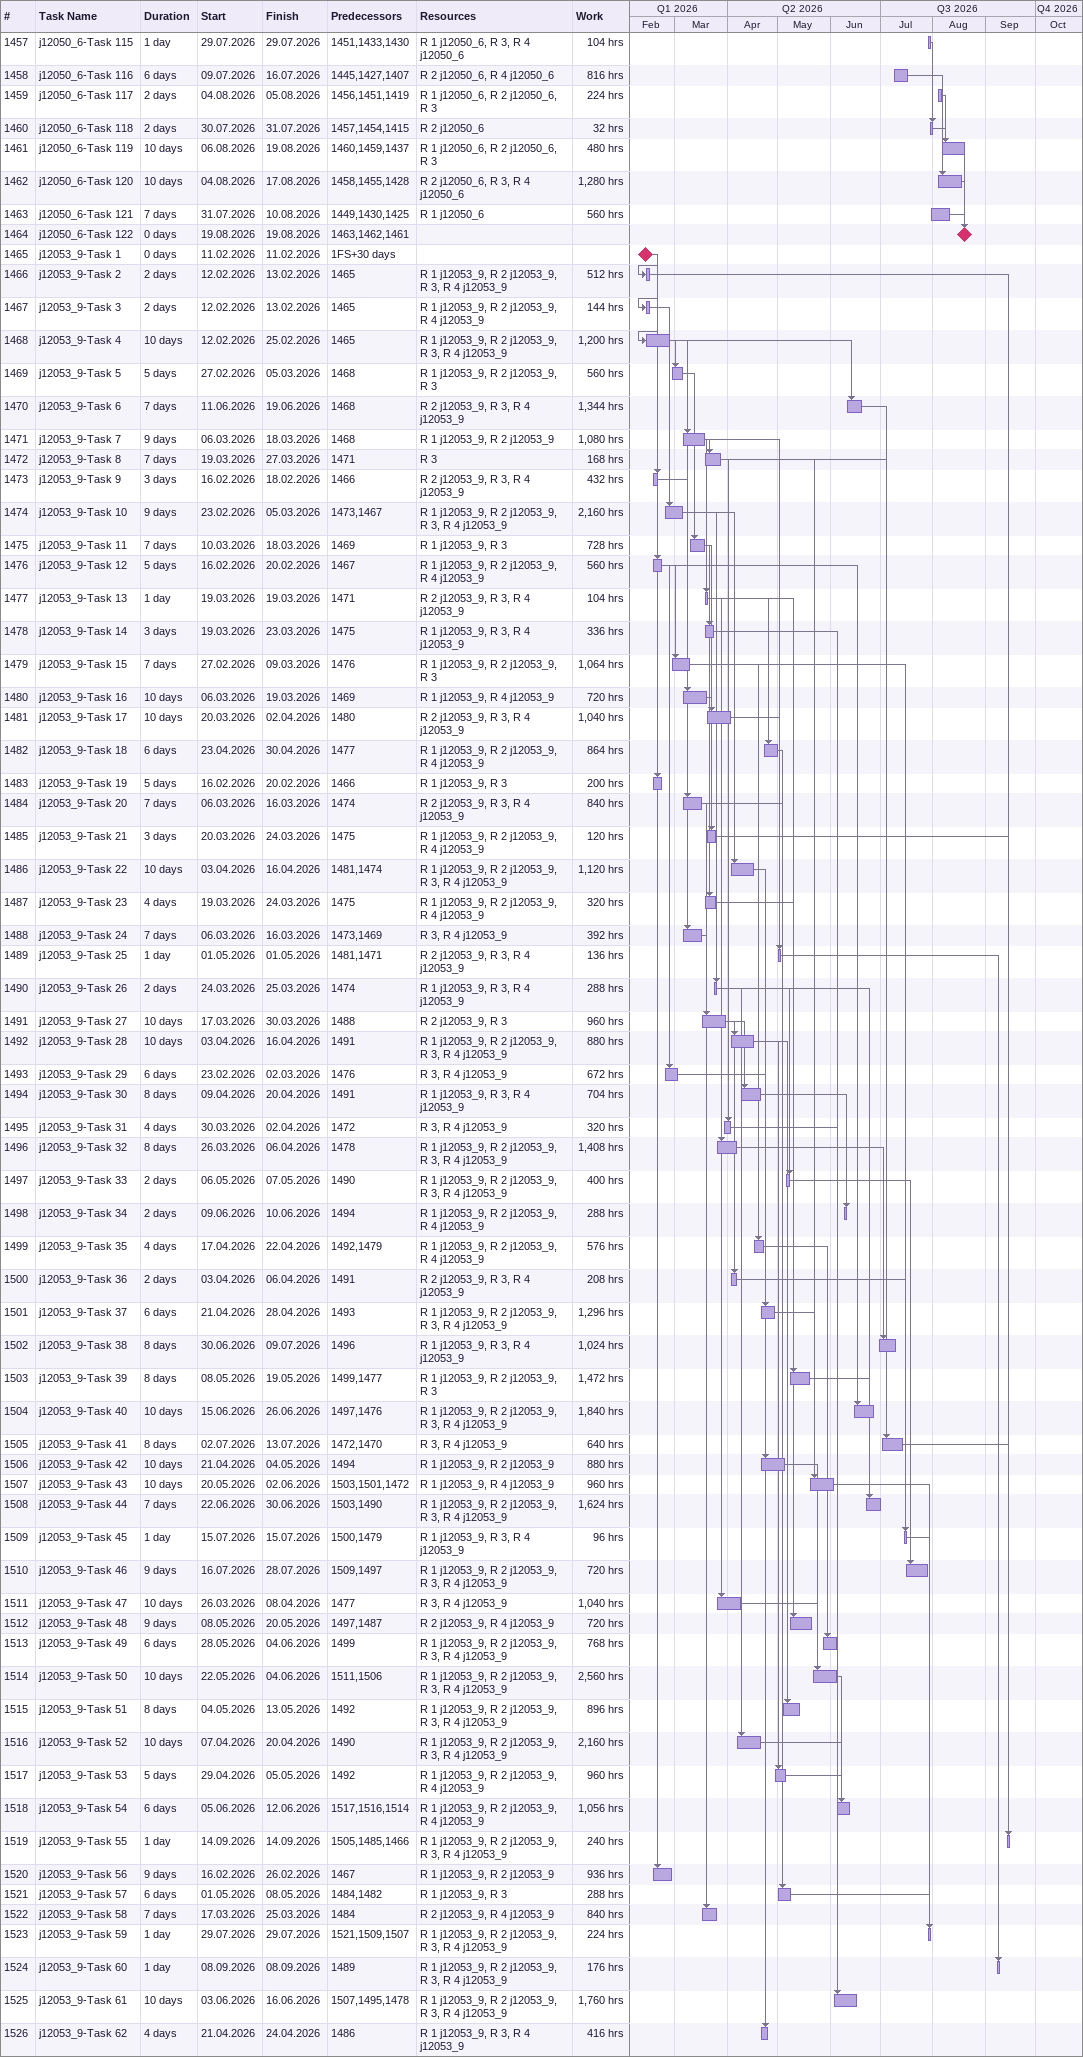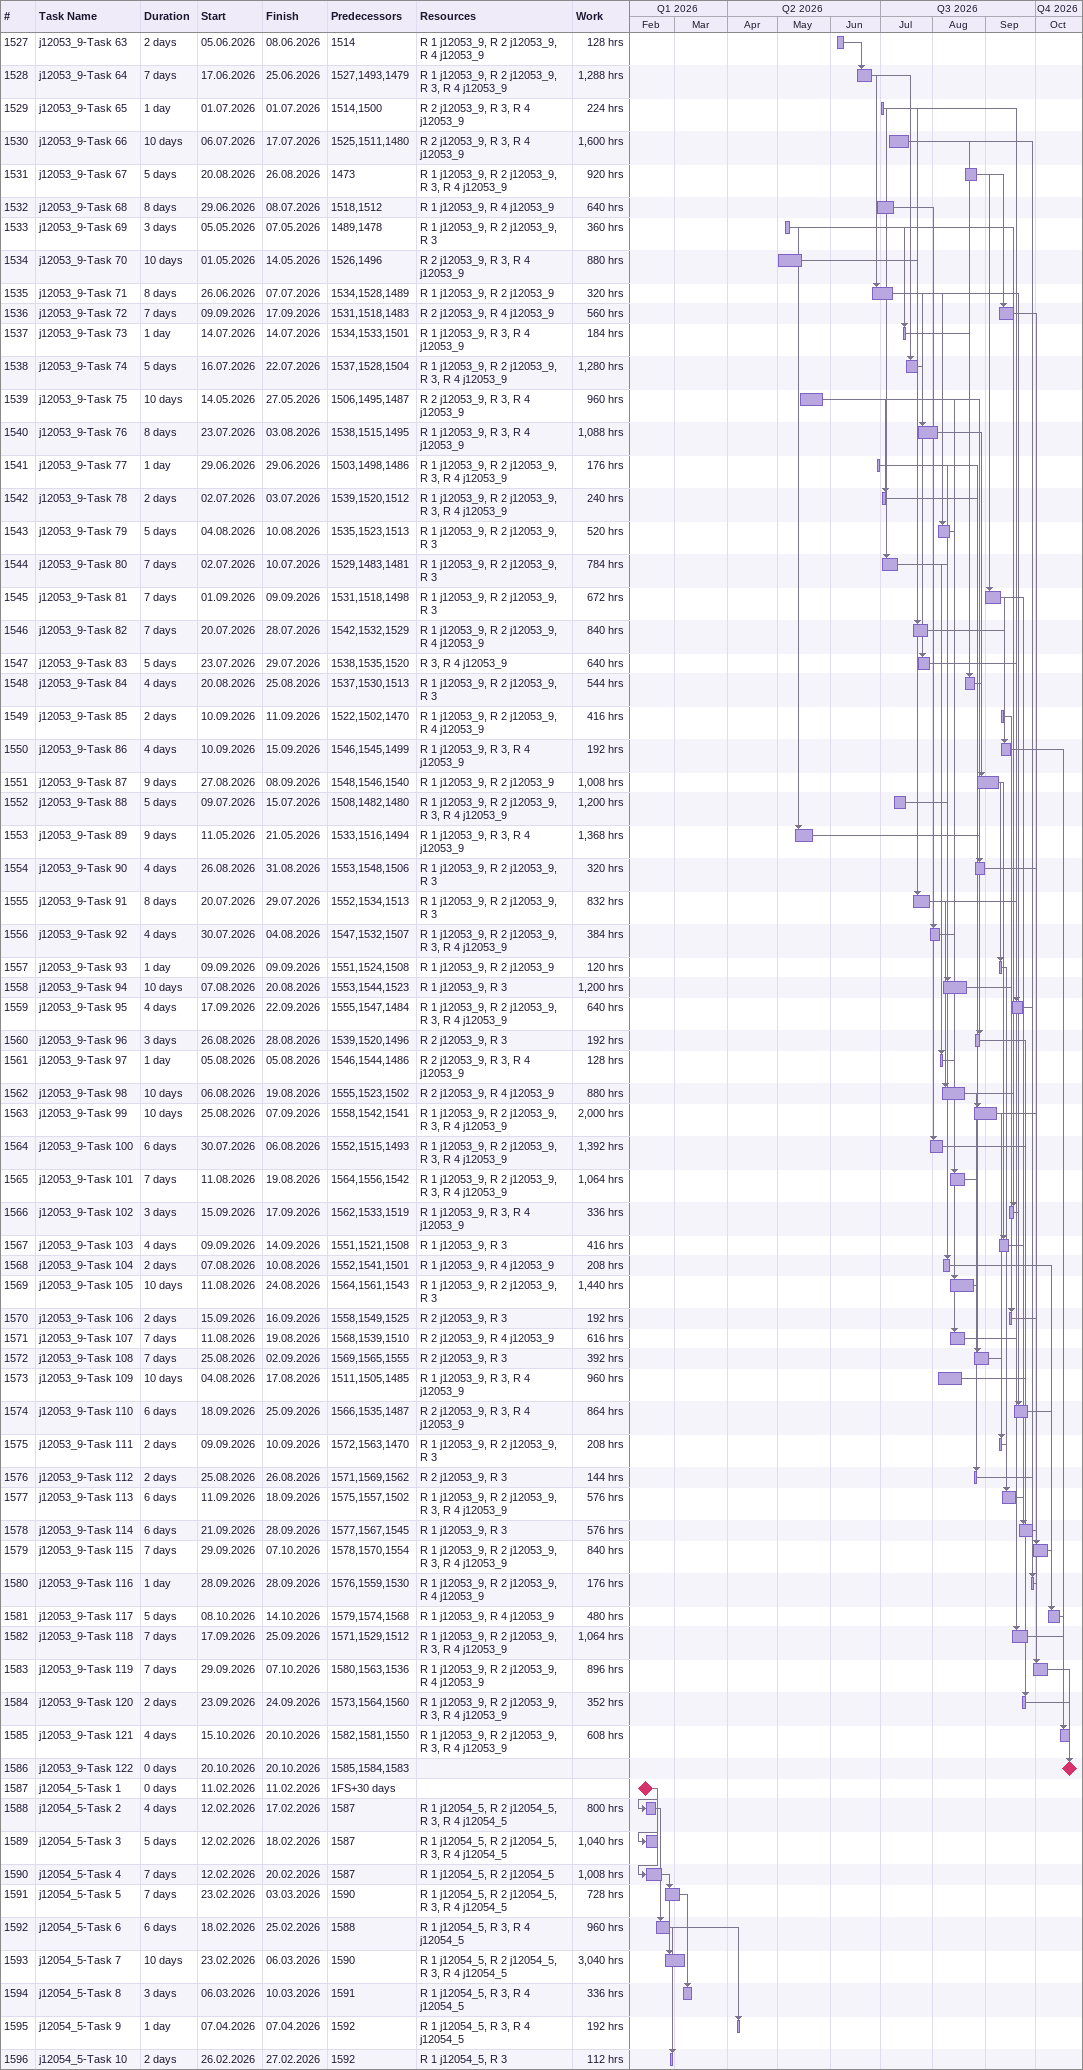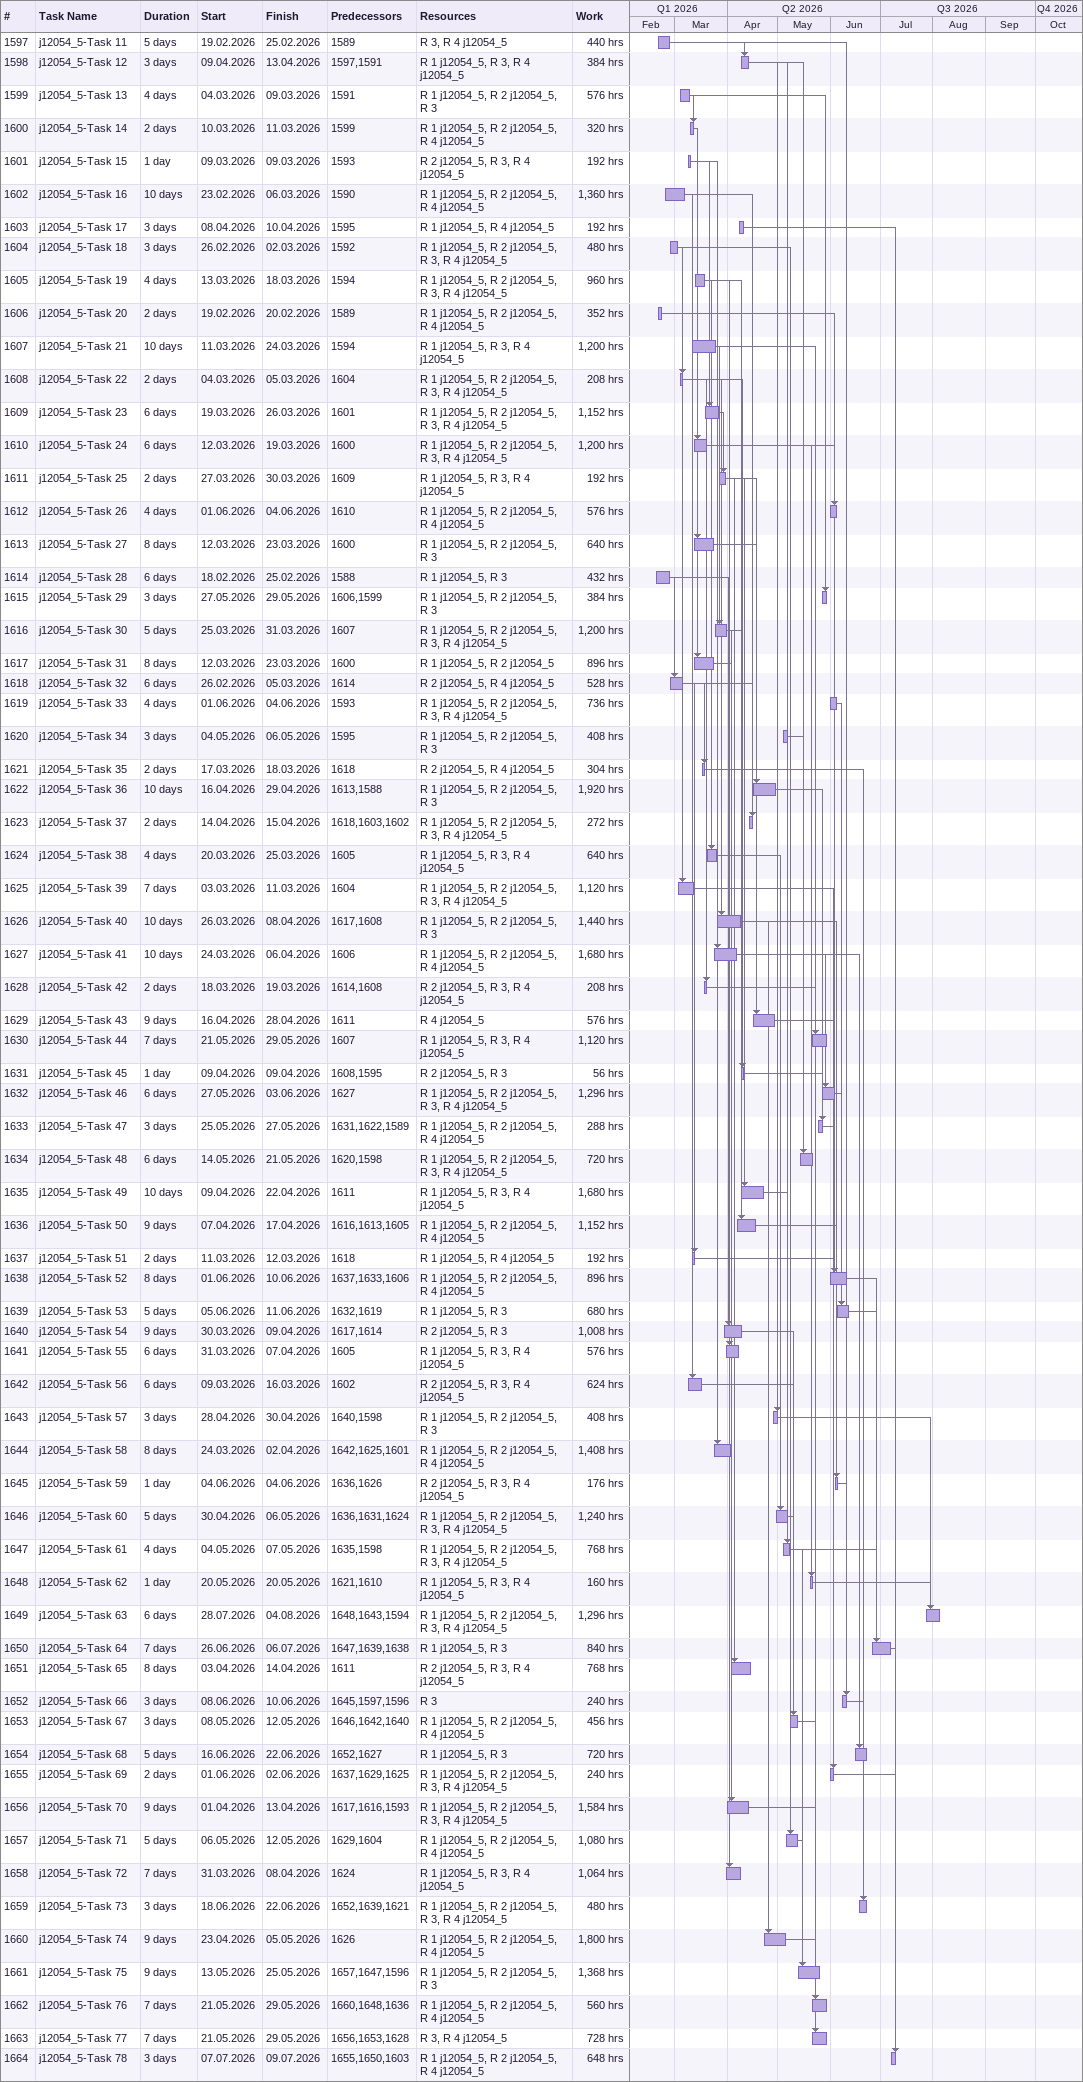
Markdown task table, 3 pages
| ID | Task | Duration | Start | Finish | Predecessors | Resources | Work (h) |
|---|---|---|---|---|---|---|---|
| 1457 | j12050_6-Task 115 | 1d | 2026-07-29 | 2026-07-29 | 1451, 1433, 1430 | R 1 j12050_6, R 3, R 4 j12050_6 | 104 |
| 1458 | j12050_6-Task 116 | 6d | 2026-07-09 | 2026-07-16 | 1445, 1427, 1407 | R 2 j12050_6, R 4 j12050_6 | 816 |
| 1459 | j12050_6-Task 117 | 2d | 2026-08-04 | 2026-08-05 | 1456, 1451, 1419 | R 1 j12050_6, R 2 j12050_6, R 3 | 224 |
| 1460 | j12050_6-Task 118 | 2d | 2026-07-30 | 2026-07-31 | 1457, 1454, 1415 | R 2 j12050_6 | 32 |
| 1461 | j12050_6-Task 119 | 10d | 2026-08-06 | 2026-08-19 | 1460, 1459, 1437 | R 1 j12050_6, R 2 j12050_6, R 3 | 480 |
| 1462 | j12050_6-Task 120 | 10d | 2026-08-04 | 2026-08-17 | 1458, 1455, 1428 | R 2 j12050_6, R 3, R 4 j12050_6 | 1280 |
| 1463 | j12050_6-Task 121 | 7d | 2026-07-31 | 2026-08-10 | 1449, 1430, 1425 | R 1 j12050_6 | 560 |
| 1464 | j12050_6-Task 122 | 0d | 2026-08-19 | 2026-08-19 | 1463, 1462, 1461 |  |  |
| 1465 | j12053_9-Task 1 | 0d | 2026-02-11 | 2026-02-11 | 1FS+30d |  |  |
| 1466 | j12053_9-Task 2 | 2d | 2026-02-12 | 2026-02-13 | 1465 | R 1 j12053_9, R 2 j12053_9, R 3, R 4 j12053_9 | 512 |
| 1467 | j12053_9-Task 3 | 2d | 2026-02-12 | 2026-02-13 | 1465 | R 1 j12053_9, R 2 j12053_9, R 4 j12053_9 | 144 |
| 1468 | j12053_9-Task 4 | 10d | 2026-02-12 | 2026-02-25 | 1465 | R 1 j12053_9, R 2 j12053_9, R 3, R 4 j12053_9 | 1200 |
| 1469 | j12053_9-Task 5 | 5d | 2026-02-27 | 2026-03-05 | 1468 | R 1 j12053_9, R 2 j12053_9, R 3 | 560 |
| 1470 | j12053_9-Task 6 | 7d | 2026-06-11 | 2026-06-19 | 1468 | R 2 j12053_9, R 3, R 4 j12053_9 | 1344 |
| 1471 | j12053_9-Task 7 | 9d | 2026-03-06 | 2026-03-18 | 1468 | R 1 j12053_9, R 2 j12053_9 | 1080 |
| 1472 | j12053_9-Task 8 | 7d | 2026-03-19 | 2026-03-27 | 1471 | R 3 | 168 |
| 1473 | j12053_9-Task 9 | 3d | 2026-02-16 | 2026-02-18 | 1466 | R 2 j12053_9, R 3, R 4 j12053_9 | 432 |
| 1474 | j12053_9-Task 10 | 9d | 2026-02-23 | 2026-03-05 | 1473, 1467 | R 1 j12053_9, R 2 j12053_9, R 3, R 4 j12053_9 | 2160 |
| 1475 | j12053_9-Task 11 | 7d | 2026-03-10 | 2026-03-18 | 1469 | R 1 j12053_9, R 3 | 728 |
| 1476 | j12053_9-Task 12 | 5d | 2026-02-16 | 2026-02-20 | 1467 | R 1 j12053_9, R 2 j12053_9, R 4 j12053_9 | 560 |
| 1477 | j12053_9-Task 13 | 1d | 2026-03-19 | 2026-03-19 | 1471 | R 2 j12053_9, R 3, R 4 j12053_9 | 104 |
| 1478 | j12053_9-Task 14 | 3d | 2026-03-19 | 2026-03-23 | 1475 | R 1 j12053_9, R 3, R 4 j12053_9 | 336 |
| 1479 | j12053_9-Task 15 | 7d | 2026-02-27 | 2026-03-09 | 1476 | R 1 j12053_9, R 2 j12053_9, R 3 | 1064 |
| 1480 | j12053_9-Task 16 | 10d | 2026-03-06 | 2026-03-19 | 1469 | R 1 j12053_9, R 4 j12053_9 | 720 |
| 1481 | j12053_9-Task 17 | 10d | 2026-03-20 | 2026-04-02 | 1480 | R 2 j12053_9, R 3, R 4 j12053_9 | 1040 |
| 1482 | j12053_9-Task 18 | 6d | 2026-04-23 | 2026-04-30 | 1477 | R 1 j12053_9, R 2 j12053_9, R 4 j12053_9 | 864 |
| 1483 | j12053_9-Task 19 | 5d | 2026-02-16 | 2026-02-20 | 1466 | R 1 j12053_9, R 3 | 200 |
| 1484 | j12053_9-Task 20 | 7d | 2026-03-06 | 2026-03-16 | 1474 | R 2 j12053_9, R 3, R 4 j12053_9 | 840 |
| 1485 | j12053_9-Task 21 | 3d | 2026-03-20 | 2026-03-24 | 1475 | R 1 j12053_9, R 2 j12053_9, R 4 j12053_9 | 120 |
| 1486 | j12053_9-Task 22 | 10d | 2026-04-03 | 2026-04-16 | 1481, 1474 | R 1 j12053_9, R 2 j12053_9, R 3, R 4 j12053_9 | 1120 |
| 1487 | j12053_9-Task 23 | 4d | 2026-03-19 | 2026-03-24 | 1475 | R 1 j12053_9, R 2 j12053_9, R 4 j12053_9 | 320 |
| 1488 | j12053_9-Task 24 | 7d | 2026-03-06 | 2026-03-16 | 1473, 1469 | R 3, R 4 j12053_9 | 392 |
| 1489 | j12053_9-Task 25 | 1d | 2026-05-01 | 2026-05-01 | 1481, 1471 | R 2 j12053_9, R 3, R 4 j12053_9 | 136 |
| 1490 | j12053_9-Task 26 | 2d | 2026-03-24 | 2026-03-25 | 1474 | R 1 j12053_9, R 3, R 4 j12053_9 | 288 |
| 1491 | j12053_9-Task 27 | 10d | 2026-03-17 | 2026-03-30 | 1488 | R 2 j12053_9, R 3 | 960 |
| 1492 | j12053_9-Task 28 | 10d | 2026-04-03 | 2026-04-16 | 1491 | R 1 j12053_9, R 2 j12053_9, R 3, R 4 j12053_9 | 880 |
| 1493 | j12053_9-Task 29 | 6d | 2026-02-23 | 2026-03-02 | 1476 | R 3, R 4 j12053_9 | 672 |
| 1494 | j12053_9-Task 30 | 8d | 2026-04-09 | 2026-04-20 | 1491 | R 1 j12053_9, R 3, R 4 j12053_9 | 704 |
| 1495 | j12053_9-Task 31 | 4d | 2026-03-30 | 2026-04-02 | 1472 | R 3, R 4 j12053_9 | 320 |
| 1496 | j12053_9-Task 32 | 8d | 2026-03-26 | 2026-04-06 | 1478 | R 1 j12053_9, R 2 j12053_9, R 3, R 4 j12053_9 | 1408 |
| 1497 | j12053_9-Task 33 | 2d | 2026-05-06 | 2026-05-07 | 1490 | R 1 j12053_9, R 2 j12053_9, R 3, R 4 j12053_9 | 400 |
| 1498 | j12053_9-Task 34 | 2d | 2026-06-09 | 2026-06-10 | 1494 | R 1 j12053_9, R 2 j12053_9, R 4 j12053_9 | 288 |
| 1499 | j12053_9-Task 35 | 4d | 2026-04-17 | 2026-04-22 | 1492, 1479 | R 1 j12053_9, R 2 j12053_9, R 4 j12053_9 | 576 |
| 1500 | j12053_9-Task 36 | 2d | 2026-04-03 | 2026-04-06 | 1491 | R 2 j12053_9, R 3, R 4 j12053_9 | 208 |
| 1501 | j12053_9-Task 37 | 6d | 2026-04-21 | 2026-04-28 | 1493 | R 1 j12053_9, R 2 j12053_9, R 3, R 4 j12053_9 | 1296 |
| 1502 | j12053_9-Task 38 | 8d | 2026-06-30 | 2026-07-09 | 1496 | R 1 j12053_9, R 3, R 4 j12053_9 | 1024 |
| 1503 | j12053_9-Task 39 | 8d | 2026-05-08 | 2026-05-19 | 1499, 1477 | R 1 j12053_9, R 2 j12053_9, R 3 | 1472 |
| 1504 | j12053_9-Task 40 | 10d | 2026-06-15 | 2026-06-26 | 1497, 1476 | R 1 j12053_9, R 2 j12053_9, R 3, R 4 j12053_9 | 1840 |
| 1505 | j12053_9-Task 41 | 8d | 2026-07-02 | 2026-07-13 | 1472, 1470 | R 3, R 4 j12053_9 | 640 |
| 1506 | j12053_9-Task 42 | 10d | 2026-04-21 | 2026-05-04 | 1494 | R 1 j12053_9, R 2 j12053_9 | 880 |
| 1507 | j12053_9-Task 43 | 10d | 2026-05-20 | 2026-06-02 | 1503, 1501, 1472 | R 1 j12053_9, R 4 j12053_9 | 960 |
| 1508 | j12053_9-Task 44 | 7d | 2026-06-22 | 2026-06-30 | 1503, 1490 | R 1 j12053_9, R 2 j12053_9, R 3, R 4 j12053_9 | 1624 |
| 1509 | j12053_9-Task 45 | 1d | 2026-07-15 | 2026-07-15 | 1500, 1479 | R 1 j12053_9, R 3, R 4 j12053_9 | 96 |
| 1510 | j12053_9-Task 46 | 9d | 2026-07-16 | 2026-07-28 | 1509, 1497 | R 1 j12053_9, R 2 j12053_9, R 3, R 4 j12053_9 | 720 |
| 1511 | j12053_9-Task 47 | 10d | 2026-03-26 | 2026-04-08 | 1477 | R 3, R 4 j12053_9 | 1040 |
| 1512 | j12053_9-Task 48 | 9d | 2026-05-08 | 2026-05-20 | 1497, 1487 | R 2 j12053_9, R 4 j12053_9 | 720 |
| 1513 | j12053_9-Task 49 | 6d | 2026-05-28 | 2026-06-04 | 1499 | R 1 j12053_9, R 2 j12053_9, R 3, R 4 j12053_9 | 768 |
| 1514 | j12053_9-Task 50 | 10d | 2026-05-22 | 2026-06-04 | 1511, 1506 | R 1 j12053_9, R 2 j12053_9, R 3, R 4 j12053_9 | 2560 |
| 1515 | j12053_9-Task 51 | 8d | 2026-05-04 | 2026-05-13 | 1492 | R 1 j12053_9, R 2 j12053_9, R 3, R 4 j12053_9 | 896 |
| 1516 | j12053_9-Task 52 | 10d | 2026-04-07 | 2026-04-20 | 1490 | R 1 j12053_9, R 2 j12053_9, R 3, R 4 j12053_9 | 2160 |
| 1517 | j12053_9-Task 53 | 5d | 2026-04-29 | 2026-05-05 | 1492 | R 1 j12053_9, R 2 j12053_9, R 4 j12053_9 | 960 |
| 1518 | j12053_9-Task 54 | 6d | 2026-06-05 | 2026-06-12 | 1517, 1516, 1514 | R 1 j12053_9, R 2 j12053_9, R 4 j12053_9 | 1056 |
| 1519 | j12053_9-Task 55 | 1d | 2026-09-14 | 2026-09-14 | 1505, 1485, 1466 | R 1 j12053_9, R 2 j12053_9, R 3, R 4 j12053_9 | 240 |
| 1520 | j12053_9-Task 56 | 9d | 2026-02-16 | 2026-02-26 | 1467 | R 1 j12053_9, R 2 j12053_9 | 936 |
| 1521 | j12053_9-Task 57 | 6d | 2026-05-01 | 2026-05-08 | 1484, 1482 | R 1 j12053_9, R 3 | 288 |
| 1522 | j12053_9-Task 58 | 7d | 2026-03-17 | 2026-03-25 | 1484 | R 2 j12053_9, R 4 j12053_9 | 840 |
| 1523 | j12053_9-Task 59 | 1d | 2026-07-29 | 2026-07-29 | 1521, 1509, 1507 | R 1 j12053_9, R 2 j12053_9, R 3, R 4 j12053_9 | 224 |
| 1524 | j12053_9-Task 60 | 1d | 2026-09-08 | 2026-09-08 | 1489 | R 1 j12053_9, R 2 j12053_9, R 3, R 4 j12053_9 | 176 |
| 1525 | j12053_9-Task 61 | 10d | 2026-06-03 | 2026-06-16 | 1507, 1495, 1478 | R 1 j12053_9, R 2 j12053_9, R 3, R 4 j12053_9 | 1760 |
| 1526 | j12053_9-Task 62 | 4d | 2026-04-21 | 2026-04-24 | 1486 | R 1 j12053_9, R 3, R 4 j12053_9 | 416 |
| 1527 | j12053_9-Task 63 | 2d | 2026-06-05 | 2026-06-08 | 1514 | R 1 j12053_9, R 2 j12053_9, R 4 j12053_9 | 128 |
| 1528 | j12053_9-Task 64 | 7d | 2026-06-17 | 2026-06-25 | 1527, 1493, 1479 | R 1 j12053_9, R 2 j12053_9, R 3, R 4 j12053_9 | 1288 |
| 1529 | j12053_9-Task 65 | 1d | 2026-07-01 | 2026-07-01 | 1514, 1500 | R 2 j12053_9, R 3, R 4 j12053_9 | 224 |
| 1530 | j12053_9-Task 66 | 10d | 2026-07-06 | 2026-07-17 | 1525, 1511, 1480 | R 2 j12053_9, R 3, R 4 j12053_9 | 1600 |
| 1531 | j12053_9-Task 67 | 5d | 2026-08-20 | 2026-08-26 | 1473 | R 1 j12053_9, R 2 j12053_9, R 3, R 4 j12053_9 | 920 |
| 1532 | j12053_9-Task 68 | 8d | 2026-06-29 | 2026-07-08 | 1518, 1512 | R 1 j12053_9, R 4 j12053_9 | 640 |
| 1533 | j12053_9-Task 69 | 3d | 2026-05-05 | 2026-05-07 | 1489, 1478 | R 1 j12053_9, R 2 j12053_9, R 3 | 360 |
| 1534 | j12053_9-Task 70 | 10d | 2026-05-01 | 2026-05-14 | 1526, 1496 | R 2 j12053_9, R 3, R 4 j12053_9 | 880 |
| 1535 | j12053_9-Task 71 | 8d | 2026-06-26 | 2026-07-07 | 1534, 1528, 1489 | R 1 j12053_9, R 2 j12053_9 | 320 |
| 1536 | j12053_9-Task 72 | 7d | 2026-09-09 | 2026-09-17 | 1531, 1518, 1483 | R 2 j12053_9, R 4 j12053_9 | 560 |
| 1537 | j12053_9-Task 73 | 1d | 2026-07-14 | 2026-07-14 | 1534, 1533, 1501 | R 1 j12053_9, R 3, R 4 j12053_9 | 184 |
| 1538 | j12053_9-Task 74 | 5d | 2026-07-16 | 2026-07-22 | 1537, 1528, 1504 | R 1 j12053_9, R 2 j12053_9, R 3, R 4 j12053_9 | 1280 |
| 1539 | j12053_9-Task 75 | 10d | 2026-05-14 | 2026-05-27 | 1506, 1495, 1487 | R 2 j12053_9, R 3, R 4 j12053_9 | 960 |
| 1540 | j12053_9-Task 76 | 8d | 2026-07-23 | 2026-08-03 | 1538, 1515, 1495 | R 1 j12053_9, R 3, R 4 j12053_9 | 1088 |
| 1541 | j12053_9-Task 77 | 1d | 2026-06-29 | 2026-06-29 | 1503, 1498, 1486 | R 1 j12053_9, R 2 j12053_9, R 3, R 4 j12053_9 | 176 |
| 1542 | j12053_9-Task 78 | 2d | 2026-07-02 | 2026-07-03 | 1539, 1520, 1512 | R 1 j12053_9, R 2 j12053_9, R 3, R 4 j12053_9 | 240 |
| 1543 | j12053_9-Task 79 | 5d | 2026-08-04 | 2026-08-10 | 1535, 1523, 1513 | R 1 j12053_9, R 2 j12053_9, R 3 | 520 |
| 1544 | j12053_9-Task 80 | 7d | 2026-07-02 | 2026-07-10 | 1529, 1483, 1481 | R 1 j12053_9, R 2 j12053_9, R 3 | 784 |
| 1545 | j12053_9-Task 81 | 7d | 2026-09-01 | 2026-09-09 | 1531, 1518, 1498 | R 1 j12053_9, R 2 j12053_9, R 3 | 672 |
| 1546 | j12053_9-Task 82 | 7d | 2026-07-20 | 2026-07-28 | 1542, 1532, 1529 | R 1 j12053_9, R 2 j12053_9, R 4 j12053_9 | 840 |
| 1547 | j12053_9-Task 83 | 5d | 2026-07-23 | 2026-07-29 | 1538, 1535, 1520 | R 3, R 4 j12053_9 | 640 |
| 1548 | j12053_9-Task 84 | 4d | 2026-08-20 | 2026-08-25 | 1537, 1530, 1513 | R 1 j12053_9, R 2 j12053_9, R 3 | 544 |
| 1549 | j12053_9-Task 85 | 2d | 2026-09-10 | 2026-09-11 | 1522, 1502, 1470 | R 1 j12053_9, R 2 j12053_9, R 4 j12053_9 | 416 |
| 1550 | j12053_9-Task 86 | 4d | 2026-09-10 | 2026-09-15 | 1546, 1545, 1499 | R 1 j12053_9, R 3, R 4 j12053_9 | 192 |
| 1551 | j12053_9-Task 87 | 9d | 2026-08-27 | 2026-09-08 | 1548, 1546, 1540 | R 1 j12053_9, R 2 j12053_9 | 1008 |
| 1552 | j12053_9-Task 88 | 5d | 2026-07-09 | 2026-07-15 | 1508, 1482, 1480 | R 1 j12053_9, R 2 j12053_9, R 3, R 4 j12053_9 | 1200 |
| 1553 | j12053_9-Task 89 | 9d | 2026-05-11 | 2026-05-21 | 1533, 1516, 1494 | R 1 j12053_9, R 3, R 4 j12053_9 | 1368 |
| 1554 | j12053_9-Task 90 | 4d | 2026-08-26 | 2026-08-31 | 1553, 1548, 1506 | R 1 j12053_9, R 2 j12053_9, R 3 | 320 |
| 1555 | j12053_9-Task 91 | 8d | 2026-07-20 | 2026-07-29 | 1552, 1534, 1513 | R 1 j12053_9, R 2 j12053_9, R 3 | 832 |
| 1556 | j12053_9-Task 92 | 4d | 2026-07-30 | 2026-08-04 | 1547, 1532, 1507 | R 1 j12053_9, R 2 j12053_9, R 3, R 4 j12053_9 | 384 |
| 1557 | j12053_9-Task 93 | 1d | 2026-09-09 | 2026-09-09 | 1551, 1524, 1508 | R 1 j12053_9, R 2 j12053_9 | 120 |
| 1558 | j12053_9-Task 94 | 10d | 2026-08-07 | 2026-08-20 | 1553, 1544, 1523 | R 1 j12053_9, R 3 | 1200 |
| 1559 | j12053_9-Task 95 | 4d | 2026-09-17 | 2026-09-22 | 1555, 1547, 1484 | R 1 j12053_9, R 2 j12053_9, R 3, R 4 j12053_9 | 640 |
| 1560 | j12053_9-Task 96 | 3d | 2026-08-26 | 2026-08-28 | 1539, 1520, 1496 | R 2 j12053_9, R 3 | 192 |
| 1561 | j12053_9-Task 97 | 1d | 2026-08-05 | 2026-08-05 | 1546, 1544, 1486 | R 2 j12053_9, R 3, R 4 j12053_9 | 128 |
| 1562 | j12053_9-Task 98 | 10d | 2026-08-06 | 2026-08-19 | 1555, 1523, 1502 | R 2 j12053_9, R 4 j12053_9 | 880 |
| 1563 | j12053_9-Task 99 | 10d | 2026-08-25 | 2026-09-07 | 1558, 1542, 1541 | R 1 j12053_9, R 2 j12053_9, R 3, R 4 j12053_9 | 2000 |
| 1564 | j12053_9-Task 100 | 6d | 2026-07-30 | 2026-08-06 | 1552, 1515, 1493 | R 1 j12053_9, R 2 j12053_9, R 3, R 4 j12053_9 | 1392 |
| 1565 | j12053_9-Task 101 | 7d | 2026-08-11 | 2026-08-19 | 1564, 1556, 1542 | R 1 j12053_9, R 2 j12053_9, R 3, R 4 j12053_9 | 1064 |
| 1566 | j12053_9-Task 102 | 3d | 2026-09-15 | 2026-09-17 | 1562, 1533, 1519 | R 1 j12053_9, R 3, R 4 j12053_9 | 336 |
| 1567 | j12053_9-Task 103 | 4d | 2026-09-09 | 2026-09-14 | 1551, 1521, 1508 | R 1 j12053_9, R 3 | 416 |
| 1568 | j12053_9-Task 104 | 2d | 2026-08-07 | 2026-08-10 | 1552, 1541, 1501 | R 1 j12053_9, R 4 j12053_9 | 208 |
| 1569 | j12053_9-Task 105 | 10d | 2026-08-11 | 2026-08-24 | 1564, 1561, 1543 | R 1 j12053_9, R 2 j12053_9, R 3 | 1440 |
| 1570 | j12053_9-Task 106 | 2d | 2026-09-15 | 2026-09-16 | 1558, 1549, 1525 | R 2 j12053_9, R 3 | 192 |
| 1571 | j12053_9-Task 107 | 7d | 2026-08-11 | 2026-08-19 | 1568, 1539, 1510 | R 2 j12053_9, R 4 j12053_9 | 616 |
| 1572 | j12053_9-Task 108 | 7d | 2026-08-25 | 2026-09-02 | 1569, 1565, 1555 | R 2 j12053_9, R 3 | 392 |
| 1573 | j12053_9-Task 109 | 10d | 2026-08-04 | 2026-08-17 | 1511, 1505, 1485 | R 1 j12053_9, R 3, R 4 j12053_9 | 960 |
| 1574 | j12053_9-Task 110 | 6d | 2026-09-18 | 2026-09-25 | 1566, 1535, 1487 | R 2 j12053_9, R 3, R 4 j12053_9 | 864 |
| 1575 | j12053_9-Task 111 | 2d | 2026-09-09 | 2026-09-10 | 1572, 1563, 1470 | R 1 j12053_9, R 2 j12053_9, R 3 | 208 |
| 1576 | j12053_9-Task 112 | 2d | 2026-08-25 | 2026-08-26 | 1571, 1569, 1562 | R 2 j12053_9, R 3 | 144 |
| 1577 | j12053_9-Task 113 | 6d | 2026-09-11 | 2026-09-18 | 1575, 1557, 1502 | R 1 j12053_9, R 2 j12053_9, R 3, R 4 j12053_9 | 576 |
| 1578 | j12053_9-Task 114 | 6d | 2026-09-21 | 2026-09-28 | 1577, 1567, 1545 | R 1 j12053_9, R 3 | 576 |
| 1579 | j12053_9-Task 115 | 7d | 2026-09-29 | 2026-10-07 | 1578, 1570, 1554 | R 1 j12053_9, R 2 j12053_9, R 3, R 4 j12053_9 | 840 |
| 1580 | j12053_9-Task 116 | 1d | 2026-09-28 | 2026-09-28 | 1576, 1559, 1530 | R 1 j12053_9, R 2 j12053_9, R 4 j12053_9 | 176 |
| 1581 | j12053_9-Task 117 | 5d | 2026-10-08 | 2026-10-14 | 1579, 1574, 1568 | R 1 j12053_9, R 4 j12053_9 | 480 |
| 1582 | j12053_9-Task 118 | 7d | 2026-09-17 | 2026-09-25 | 1571, 1529, 1512 | R 1 j12053_9, R 2 j12053_9, R 3, R 4 j12053_9 | 1064 |
| 1583 | j12053_9-Task 119 | 7d | 2026-09-29 | 2026-10-07 | 1580, 1563, 1536 | R 1 j12053_9, R 2 j12053_9, R 4 j12053_9 | 896 |
| 1584 | j12053_9-Task 120 | 2d | 2026-09-23 | 2026-09-24 | 1573, 1564, 1560 | R 1 j12053_9, R 2 j12053_9, R 3, R 4 j12053_9 | 352 |
| 1585 | j12053_9-Task 121 | 4d | 2026-10-15 | 2026-10-20 | 1582, 1581, 1550 | R 1 j12053_9, R 2 j12053_9, R 3, R 4 j12053_9 | 608 |
| 1586 | j12053_9-Task 122 | 0d | 2026-10-20 | 2026-10-20 | 1585, 1584, 1583 |  |  |
| 1587 | j12054_5-Task 1 | 0d | 2026-02-11 | 2026-02-11 | 1FS+30d |  |  |
| 1588 | j12054_5-Task 2 | 4d | 2026-02-12 | 2026-02-17 | 1587 | R 1 j12054_5, R 2 j12054_5, R 3, R 4 j12054_5 | 800 |
| 1589 | j12054_5-Task 3 | 5d | 2026-02-12 | 2026-02-18 | 1587 | R 1 j12054_5, R 2 j12054_5, R 3, R 4 j12054_5 | 1040 |
| 1590 | j12054_5-Task 4 | 7d | 2026-02-12 | 2026-02-20 | 1587 | R 1 j12054_5, R 2 j12054_5 | 1008 |
| 1591 | j12054_5-Task 5 | 7d | 2026-02-23 | 2026-03-03 | 1590 | R 1 j12054_5, R 2 j12054_5, R 3, R 4 j12054_5 | 728 |
| 1592 | j12054_5-Task 6 | 6d | 2026-02-18 | 2026-02-25 | 1588 | R 1 j12054_5, R 3, R 4 j12054_5 | 960 |
| 1593 | j12054_5-Task 7 | 10d | 2026-02-23 | 2026-03-06 | 1590 | R 1 j12054_5, R 2 j12054_5, R 3, R 4 j12054_5 | 3040 |
| 1594 | j12054_5-Task 8 | 3d | 2026-03-06 | 2026-03-10 | 1591 | R 1 j12054_5, R 3, R 4 j12054_5 | 336 |
| 1595 | j12054_5-Task 9 | 1d | 2026-04-07 | 2026-04-07 | 1592 | R 1 j12054_5, R 3, R 4 j12054_5 | 192 |
| 1596 | j12054_5-Task 10 | 2d | 2026-02-26 | 2026-02-27 | 1592 | R 1 j12054_5, R 3 | 112 |
| 1597 | j12054_5-Task 11 | 5d | 2026-02-19 | 2026-02-25 | 1589 | R 3, R 4 j12054_5 | 440 |
| 1598 | j12054_5-Task 12 | 3d | 2026-04-09 | 2026-04-13 | 1597, 1591 | R 1 j12054_5, R 3, R 4 j12054_5 | 384 |
| 1599 | j12054_5-Task 13 | 4d | 2026-03-04 | 2026-03-09 | 1591 | R 1 j12054_5, R 2 j12054_5, R 3 | 576 |
| 1600 | j12054_5-Task 14 | 2d | 2026-03-10 | 2026-03-11 | 1599 | R 1 j12054_5, R 2 j12054_5, R 4 j12054_5 | 320 |
| 1601 | j12054_5-Task 15 | 1d | 2026-03-09 | 2026-03-09 | 1593 | R 2 j12054_5, R 3, R 4 j12054_5 | 192 |
| 1602 | j12054_5-Task 16 | 10d | 2026-02-23 | 2026-03-06 | 1590 | R 1 j12054_5, R 2 j12054_5, R 4 j12054_5 | 1360 |
| 1603 | j12054_5-Task 17 | 3d | 2026-04-08 | 2026-04-10 | 1595 | R 1 j12054_5, R 4 j12054_5 | 192 |
| 1604 | j12054_5-Task 18 | 3d | 2026-02-26 | 2026-03-02 | 1592 | R 1 j12054_5, R 2 j12054_5, R 3, R 4 j12054_5 | 480 |
| 1605 | j12054_5-Task 19 | 4d | 2026-03-13 | 2026-03-18 | 1594 | R 1 j12054_5, R 2 j12054_5, R 3, R 4 j12054_5 | 960 |
| 1606 | j12054_5-Task 20 | 2d | 2026-02-19 | 2026-02-20 | 1589 | R 1 j12054_5, R 2 j12054_5, R 4 j12054_5 | 352 |
| 1607 | j12054_5-Task 21 | 10d | 2026-03-11 | 2026-03-24 | 1594 | R 1 j12054_5, R 3, R 4 j12054_5 | 1200 |
| 1608 | j12054_5-Task 22 | 2d | 2026-03-04 | 2026-03-05 | 1604 | R 1 j12054_5, R 2 j12054_5, R 3, R 4 j12054_5 | 208 |
| 1609 | j12054_5-Task 23 | 6d | 2026-03-19 | 2026-03-26 | 1601 | R 1 j12054_5, R 2 j12054_5, R 3, R 4 j12054_5 | 1152 |
| 1610 | j12054_5-Task 24 | 6d | 2026-03-12 | 2026-03-19 | 1600 | R 1 j12054_5, R 2 j12054_5, R 3, R 4 j12054_5 | 1200 |
| 1611 | j12054_5-Task 25 | 2d | 2026-03-27 | 2026-03-30 | 1609 | R 1 j12054_5, R 3, R 4 j12054_5 | 192 |
| 1612 | j12054_5-Task 26 | 4d | 2026-06-01 | 2026-06-04 | 1610 | R 1 j12054_5, R 2 j12054_5, R 4 j12054_5 | 576 |
| 1613 | j12054_5-Task 27 | 8d | 2026-03-12 | 2026-03-23 | 1600 | R 1 j12054_5, R 2 j12054_5, R 3 | 640 |
| 1614 | j12054_5-Task 28 | 6d | 2026-02-18 | 2026-02-25 | 1588 | R 1 j12054_5, R 3 | 432 |
| 1615 | j12054_5-Task 29 | 3d | 2026-05-27 | 2026-05-29 | 1606, 1599 | R 1 j12054_5, R 2 j12054_5, R 3 | 384 |
| 1616 | j12054_5-Task 30 | 5d | 2026-03-25 | 2026-03-31 | 1607 | R 1 j12054_5, R 2 j12054_5, R 3, R 4 j12054_5 | 1200 |
| 1617 | j12054_5-Task 31 | 8d | 2026-03-12 | 2026-03-23 | 1600 | R 1 j12054_5, R 2 j12054_5 | 896 |
| 1618 | j12054_5-Task 32 | 6d | 2026-02-26 | 2026-03-05 | 1614 | R 2 j12054_5, R 4 j12054_5 | 528 |
| 1619 | j12054_5-Task 33 | 4d | 2026-06-01 | 2026-06-04 | 1593 | R 1 j12054_5, R 2 j12054_5, R 3, R 4 j12054_5 | 736 |
| 1620 | j12054_5-Task 34 | 3d | 2026-05-04 | 2026-05-06 | 1595 | R 1 j12054_5, R 2 j12054_5, R 3 | 408 |
| 1621 | j12054_5-Task 35 | 2d | 2026-03-17 | 2026-03-18 | 1618 | R 2 j12054_5, R 4 j12054_5 | 304 |
| 1622 | j12054_5-Task 36 | 10d | 2026-04-16 | 2026-04-29 | 1613, 1588 | R 1 j12054_5, R 2 j12054_5, R 3 | 1920 |
| 1623 | j12054_5-Task 37 | 2d | 2026-04-14 | 2026-04-15 | 1618, 1603, 1602 | R 1 j12054_5, R 2 j12054_5, R 3, R 4 j12054_5 | 272 |
| 1624 | j12054_5-Task 38 | 4d | 2026-03-20 | 2026-03-25 | 1605 | R 1 j12054_5, R 3, R 4 j12054_5 | 640 |
| 1625 | j12054_5-Task 39 | 7d | 2026-03-03 | 2026-03-11 | 1604 | R 1 j12054_5, R 2 j12054_5, R 3, R 4 j12054_5 | 1120 |
| 1626 | j12054_5-Task 40 | 10d | 2026-03-26 | 2026-04-08 | 1617, 1608 | R 1 j12054_5, R 2 j12054_5, R 3 | 1440 |
| 1627 | j12054_5-Task 41 | 10d | 2026-03-24 | 2026-04-06 | 1606 | R 1 j12054_5, R 2 j12054_5, R 4 j12054_5 | 1680 |
| 1628 | j12054_5-Task 42 | 2d | 2026-03-18 | 2026-03-19 | 1614, 1608 | R 2 j12054_5, R 3, R 4 j12054_5 | 208 |
| 1629 | j12054_5-Task 43 | 9d | 2026-04-16 | 2026-04-28 | 1611 | R 4 j12054_5 | 576 |
| 1630 | j12054_5-Task 44 | 7d | 2026-05-21 | 2026-05-29 | 1607 | R 1 j12054_5, R 3, R 4 j12054_5 | 1120 |
| 1631 | j12054_5-Task 45 | 1d | 2026-04-09 | 2026-04-09 | 1608, 1595 | R 2 j12054_5, R 3 | 56 |
| 1632 | j12054_5-Task 46 | 6d | 2026-05-27 | 2026-06-03 | 1627 | R 1 j12054_5, R 2 j12054_5, R 3, R 4 j12054_5 | 1296 |
| 1633 | j12054_5-Task 47 | 3d | 2026-05-25 | 2026-05-27 | 1631, 1622, 1589 | R 1 j12054_5, R 2 j12054_5, R 4 j12054_5 | 288 |
| 1634 | j12054_5-Task 48 | 6d | 2026-05-14 | 2026-05-21 | 1620, 1598 | R 1 j12054_5, R 2 j12054_5, R 3, R 4 j12054_5 | 720 |
| 1635 | j12054_5-Task 49 | 10d | 2026-04-09 | 2026-04-22 | 1611 | R 1 j12054_5, R 3, R 4 j12054_5 | 1680 |
| 1636 | j12054_5-Task 50 | 9d | 2026-04-07 | 2026-04-17 | 1616, 1613, 1605 | R 1 j12054_5, R 2 j12054_5, R 4 j12054_5 | 1152 |
| 1637 | j12054_5-Task 51 | 2d | 2026-03-11 | 2026-03-12 | 1618 | R 1 j12054_5, R 4 j12054_5 | 192 |
| 1638 | j12054_5-Task 52 | 8d | 2026-06-01 | 2026-06-10 | 1637, 1633, 1606 | R 1 j12054_5, R 2 j12054_5, R 4 j12054_5 | 896 |
| 1639 | j12054_5-Task 53 | 5d | 2026-06-05 | 2026-06-11 | 1632, 1619 | R 1 j12054_5, R 3 | 680 |
| 1640 | j12054_5-Task 54 | 9d | 2026-03-30 | 2026-04-09 | 1617, 1614 | R 2 j12054_5, R 3 | 1008 |
| 1641 | j12054_5-Task 55 | 6d | 2026-03-31 | 2026-04-07 | 1605 | R 1 j12054_5, R 3, R 4 j12054_5 | 576 |
| 1642 | j12054_5-Task 56 | 6d | 2026-03-09 | 2026-03-16 | 1602 | R 2 j12054_5, R 3, R 4 j12054_5 | 624 |
| 1643 | j12054_5-Task 57 | 3d | 2026-04-28 | 2026-04-30 | 1640, 1598 | R 1 j12054_5, R 2 j12054_5, R 3 | 408 |
| 1644 | j12054_5-Task 58 | 8d | 2026-03-24 | 2026-04-02 | 1642, 1625, 1601 | R 1 j12054_5, R 2 j12054_5, R 4 j12054_5 | 1408 |
| 1645 | j12054_5-Task 59 | 1d | 2026-06-04 | 2026-06-04 | 1636, 1626 | R 2 j12054_5, R 3, R 4 j12054_5 | 176 |
| 1646 | j12054_5-Task 60 | 5d | 2026-04-30 | 2026-05-06 | 1636, 1631, 1624 | R 1 j12054_5, R 2 j12054_5, R 3, R 4 j12054_5 | 1240 |
| 1647 | j12054_5-Task 61 | 4d | 2026-05-04 | 2026-05-07 | 1635, 1598 | R 1 j12054_5, R 2 j12054_5, R 3, R 4 j12054_5 | 768 |
| 1648 | j12054_5-Task 62 | 1d | 2026-05-20 | 2026-05-20 | 1621, 1610 | R 1 j12054_5, R 3, R 4 j12054_5 | 160 |
| 1649 | j12054_5-Task 63 | 6d | 2026-07-28 | 2026-08-04 | 1648, 1643, 1594 | R 1 j12054_5, R 2 j12054_5, R 3, R 4 j12054_5 | 1296 |
| 1650 | j12054_5-Task 64 | 7d | 2026-06-26 | 2026-07-06 | 1647, 1639, 1638 | R 1 j12054_5, R 3 | 840 |
| 1651 | j12054_5-Task 65 | 8d | 2026-04-03 | 2026-04-14 | 1611 | R 2 j12054_5, R 3, R 4 j12054_5 | 768 |
| 1652 | j12054_5-Task 66 | 3d | 2026-06-08 | 2026-06-10 | 1645, 1597, 1596 | R 3 | 240 |
| 1653 | j12054_5-Task 67 | 3d | 2026-05-08 | 2026-05-12 | 1646, 1642, 1640 | R 1 j12054_5, R 2 j12054_5, R 4 j12054_5 | 456 |
| 1654 | j12054_5-Task 68 | 5d | 2026-06-16 | 2026-06-22 | 1652, 1627 | R 1 j12054_5, R 3 | 720 |
| 1655 | j12054_5-Task 69 | 2d | 2026-06-01 | 2026-06-02 | 1637, 1629, 1625 | R 1 j12054_5, R 2 j12054_5, R 3, R 4 j12054_5 | 240 |
| 1656 | j12054_5-Task 70 | 9d | 2026-04-01 | 2026-04-13 | 1617, 1616, 1593 | R 1 j12054_5, R 2 j12054_5, R 3, R 4 j12054_5 | 1584 |
| 1657 | j12054_5-Task 71 | 5d | 2026-05-06 | 2026-05-12 | 1629, 1604 | R 1 j12054_5, R 2 j12054_5, R 4 j12054_5 | 1080 |
| 1658 | j12054_5-Task 72 | 7d | 2026-03-31 | 2026-04-08 | 1624 | R 1 j12054_5, R 3, R 4 j12054_5 | 1064 |
| 1659 | j12054_5-Task 73 | 3d | 2026-06-18 | 2026-06-22 | 1652, 1639, 1621 | R 1 j12054_5, R 2 j12054_5, R 3, R 4 j12054_5 | 480 |
| 1660 | j12054_5-Task 74 | 9d | 2026-04-23 | 2026-05-05 | 1626 | R 1 j12054_5, R 2 j12054_5, R 4 j12054_5 | 1800 |
| 1661 | j12054_5-Task 75 | 9d | 2026-05-13 | 2026-05-25 | 1657, 1647, 1596 | R 1 j12054_5, R 2 j12054_5, R 3 | 1368 |
| 1662 | j12054_5-Task 76 | 7d | 2026-05-21 | 2026-05-29 | 1660, 1648, 1636 | R 1 j12054_5, R 2 j12054_5, R 4 j12054_5 | 560 |
| 1663 | j12054_5-Task 77 | 7d | 2026-05-21 | 2026-05-29 | 1656, 1653, 1628 | R 3, R 4 j12054_5 | 728 |
| 1664 | j12054_5-Task 78 | 3d | 2026-07-07 | 2026-07-09 | 1655, 1650, 1603 | R 1 j12054_5, R 2 j12054_5, R 4 j12054_5 | 648 |
